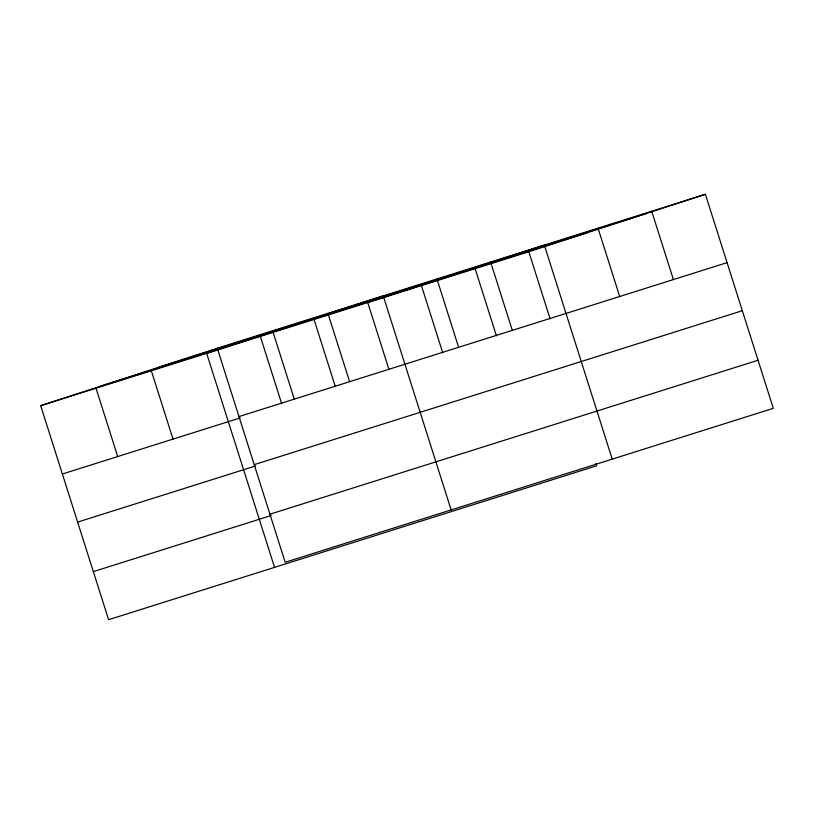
<?xml version="1.0" encoding="UTF-8"?>
<svg xmlns="http://www.w3.org/2000/svg" width="814" height="814" viewBox="0 0 814 814"><rect width="100%" height="100%" fill="white"/><g stroke="black" fill="none" stroke-linecap="round" stroke-linejoin="round"><path stroke-width="1.22" d="M595.94 463.359L596.703 465.771L108.598 619.698L40.7 405.667L217.297 348.229L705.402 194.302L773.3 408.333L285.185 562.271L217.297 348.229M40.7 405.667L528.815 251.73L705.402 194.302M159.015 367.185L647.13 213.248M98.972 386.711L587.087 232.773M238.97 416.575L727.085 262.637M62.383 474.002L240.272 417.908M254.222 464.652L742.337 310.714M77.635 522.089L255.515 465.984M269.943 514.194L758.048 360.256M93.345 571.621L271.235 515.516M651.709 211.233L673.392 279.568M598.015 228.164L619.698 296.5M612.22 459.137L544.332 245.095L367.735 302.523L389.031 369.668M528.815 251.73L550.111 318.874M490.639 262.027L512.311 330.372M475.122 268.661L496.418 335.806M436.945 278.958L458.618 347.303M421.428 285.592L442.724 352.737M451.149 509.93L383.252 295.899L206.654 353.327L274.552 567.368M327.93 313.339L349.613 381.685M314.041 319.464L335.337 386.599M272.609 330.789L294.292 399.125M260.348 336.396L281.644 403.53M151.343 370.777L173.016 439.112M96.021 388.217L117.694 456.562"/></g></svg>
